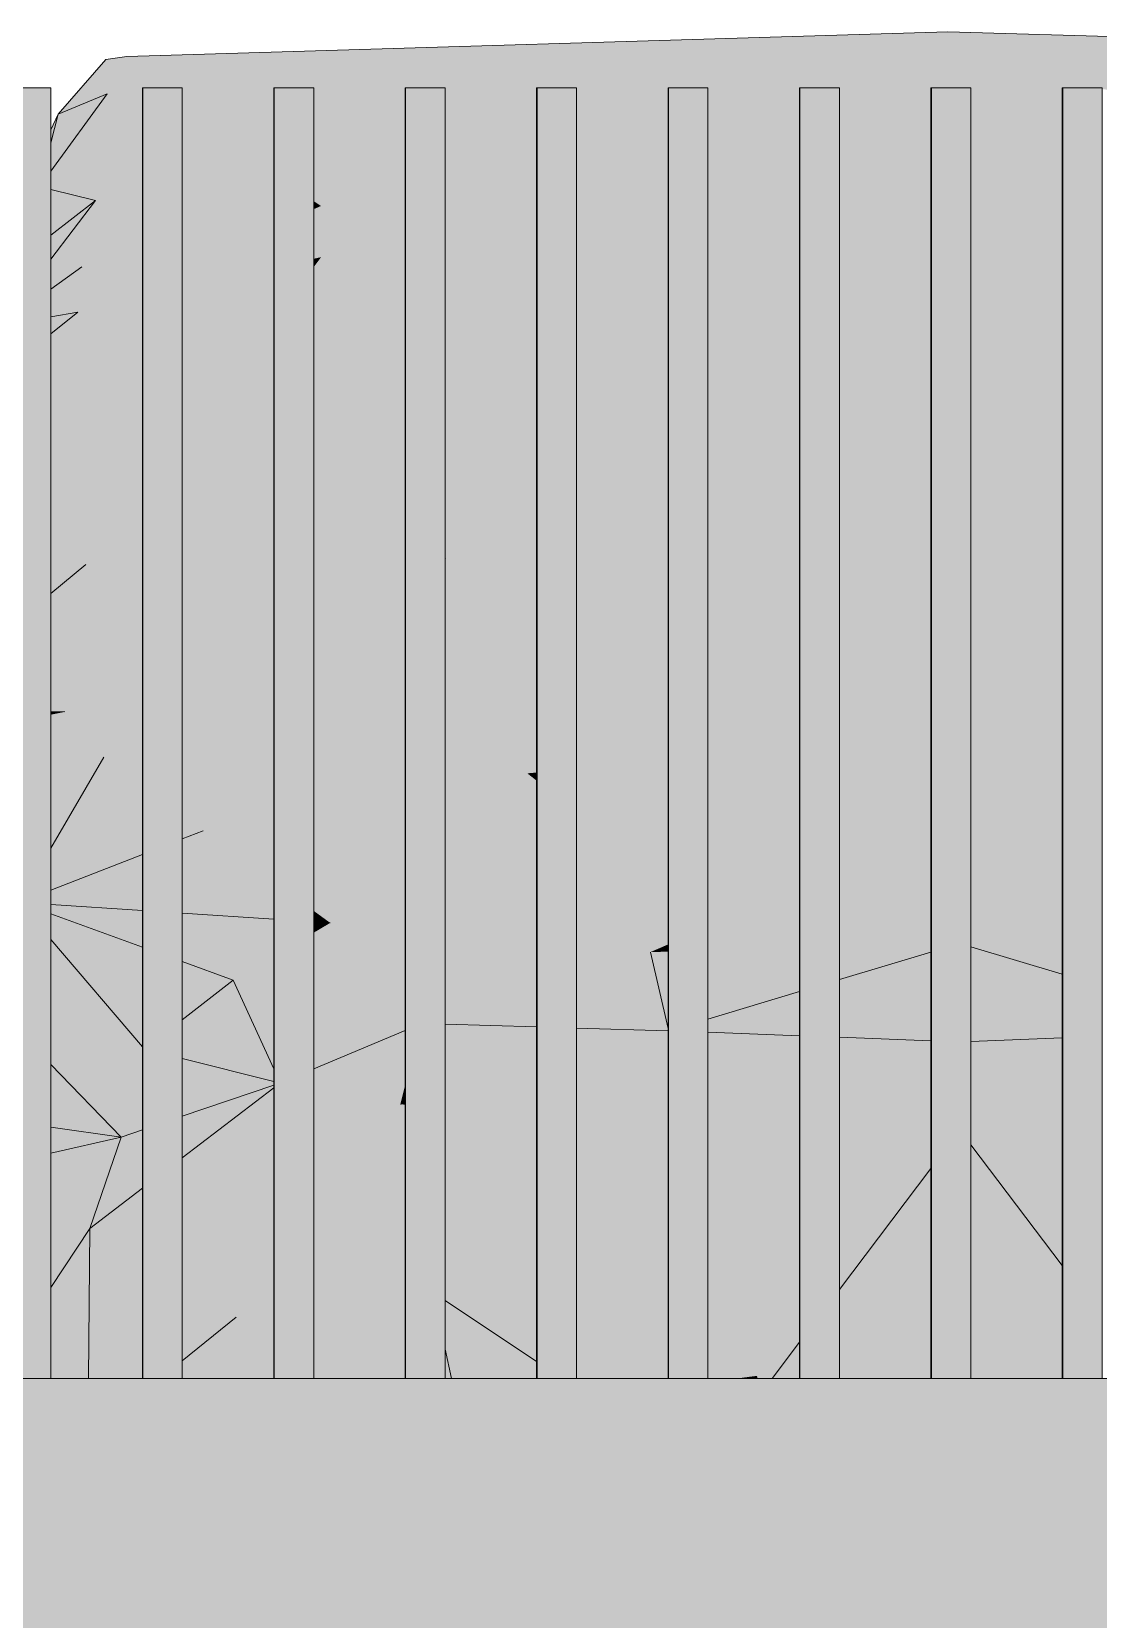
# Model space of a CAD drawing. Header units: millimetres. Extents: x 365175 to 2667127, y -330297 to -162108.
# Drawn here: x 1887683 to 1888493, y -319094 to -317888 of the extents above; entities that cross this region are included whole.
import ezdxf

# ---------------------------------------------------------------- set-up
doc = ezdxf.new("R2010")
doc.units = ezdxf.units.MM
doc.header["$MEASUREMENT"] = 0
doc.layers.add('Cars', color=7, linetype='Continuous')
doc.layers.add('TopoAlt', color=7, linetype='Continuous')

# ---------------------------------------------------------------- blocks, each defined once
blk = doc.blocks.new('Élément de coupe_125_6', base_point=(1445436.1, -319511))
at = {"layer": 'TopoAlt', "linetype": 'Continuous', "lineweight": 0, "true_color": 0x000000}
blk.add_hatch(color=18, dxfattribs=at).paths.add_polyline_path([(1882185.2, -318911), (1882185.2, -319511), (1914672.8, -319511), (1914672.8, -318911)])
at = {"layer": 'TopoAlt', "color": 190, "linetype": 'Continuous', "lineweight": 5, "true_color": 0x8002ff}
blk.add_line((1914672.8, -318911), (1882185.2, -318911), dxfattribs=at)
blk = doc.blocks.new('Élément de coupe_230_6', base_point=(1445436.1, -319511))
at = {"linetype": 'Continuous', "lineweight": 0, "true_color": 0x000000}
for points in [[(1887667.6, -317931), (1887667.6, -318911), (1887668, -318911), (1887668, -317931)], [(1887667.6, -317931), (1887667.6, -318911), (1887668, -318911), (1887668, -317931)], [(1887668, -317931), (1887668, -318911), (1887698, -318911), (1887698, -317931)]]:
    blk.add_hatch(color=18, dxfattribs=at).paths.add_polyline_path(points)
at = {"color": 18, "linetype": 'Continuous', "lineweight": 5, "true_color": 0x330000}
for p, q in [((1887667.6, -317931), (1887668, -317931)), ((1887667.6, -318911), (1887667.6, -317931)), ((1887668, -317931), (1887698, -317931)), ((1887668, -318911), (1887668, -317931)), ((1887698, -318911), (1887698, -317931))]:
    blk.add_line(p, q, dxfattribs=at)
blk = doc.blocks.new('Élément de coupe_231_6', base_point=(1445436.1, -319511))
at = {"linetype": 'Continuous', "lineweight": 0, "true_color": 0x000000}
for points in [[(1887767.4, -317931), (1887767.4, -318911), (1887767.7, -318911), (1887767.7, -317931)], [(1887767.4, -317931), (1887767.4, -318911), (1887767.7, -318911), (1887767.7, -317931)], [(1887767.7, -317931), (1887767.7, -318911), (1887797.7, -318911), (1887797.7, -317931)]]:
    blk.add_hatch(color=18, dxfattribs=at).paths.add_polyline_path(points)
at = {"color": 18, "linetype": 'Continuous', "lineweight": 5, "true_color": 0x330000}
for p, q in [((1887767.4, -317931), (1887767.7, -317931)), ((1887767.4, -318911), (1887767.4, -317931)), ((1887767.7, -317931), (1887797.7, -317931)), ((1887767.7, -318911), (1887767.7, -317931)), ((1887797.7, -318911), (1887797.7, -317931))]:
    blk.add_line(p, q, dxfattribs=at)
blk = doc.blocks.new('Élément de coupe_232_6', base_point=(1445436.1, -319511))
at = {"linetype": 'Continuous', "lineweight": 0, "true_color": 0x000000}
for points in [[(1887867.2, -317931), (1887867.2, -318911), (1887867.5, -318911), (1887867.5, -317931)], [(1887867.2, -317931), (1887867.2, -318911), (1887867.5, -318911), (1887867.5, -317931)], [(1887867.5, -317931), (1887867.5, -318911), (1887897.5, -318911), (1887897.5, -317931)]]:
    blk.add_hatch(color=18, dxfattribs=at).paths.add_polyline_path(points)
at = {"color": 18, "linetype": 'Continuous', "lineweight": 5, "true_color": 0x330000}
for p, q in [((1887867.2, -317931), (1887867.5, -317931)), ((1887867.2, -318911), (1887867.2, -317931)), ((1887867.5, -317931), (1887897.5, -317931)), ((1887867.5, -318911), (1887867.5, -317931)), ((1887897.5, -318911), (1887897.5, -317931))]:
    blk.add_line(p, q, dxfattribs=at)
blk = doc.blocks.new('Élément de coupe_233_6', base_point=(1445436.1, -319511))
at = {"linetype": 'Continuous', "lineweight": 0, "true_color": 0x000000}
for points in [[(1887966.9, -317931), (1887966.9, -318911), (1887967.2, -318911), (1887967.2, -317931)], [(1887966.9, -317931), (1887966.9, -318911), (1887967.2, -318911), (1887967.2, -317931)], [(1887967.2, -317931), (1887967.2, -318911), (1887997.2, -318911), (1887997.2, -317931)]]:
    blk.add_hatch(color=18, dxfattribs=at).paths.add_polyline_path(points)
at = {"color": 18, "linetype": 'Continuous', "lineweight": 5, "true_color": 0x330000}
for p, q in [((1887966.9, -317931), (1887967.2, -317931)), ((1887966.9, -318911), (1887966.9, -317931)), ((1887967.2, -317931), (1887997.2, -317931)), ((1887967.2, -318911), (1887967.2, -317931)), ((1887997.2, -318911), (1887997.2, -317931))]:
    blk.add_line(p, q, dxfattribs=at)
blk = doc.blocks.new('Élément de coupe_234_6', base_point=(1445436.1, -319511))
at = {"linetype": 'Continuous', "lineweight": 0, "true_color": 0x000000}
for points in [[(1888066.7, -317931), (1888066.7, -318911), (1888067, -318911), (1888067, -317931)], [(1888066.7, -317931), (1888066.7, -318911), (1888067, -318911), (1888067, -317931)], [(1888067, -317931), (1888067, -318911), (1888097, -318911), (1888097, -317931)]]:
    blk.add_hatch(color=18, dxfattribs=at).paths.add_polyline_path(points)
at = {"color": 18, "linetype": 'Continuous', "lineweight": 5, "true_color": 0x330000}
for p, q in [((1888066.7, -317931), (1888067, -317931)), ((1888066.7, -318911), (1888066.7, -317931)), ((1888067, -317931), (1888097, -317931)), ((1888067, -318911), (1888067, -317931)), ((1888097, -318911), (1888097, -317931))]:
    blk.add_line(p, q, dxfattribs=at)
blk = doc.blocks.new('Élément de coupe_235_6', base_point=(1445436.1, -319511))
at = {"linetype": 'Continuous', "lineweight": 0, "true_color": 0x000000}
for points in [[(1888166.4, -317931), (1888166.4, -318911), (1888166.8, -318911), (1888166.8, -317931)], [(1888166.4, -317931), (1888166.4, -318911), (1888166.8, -318911), (1888166.8, -317931)], [(1888166.8, -317931), (1888166.8, -318911), (1888196.7, -318911), (1888196.7, -317931)]]:
    blk.add_hatch(color=18, dxfattribs=at).paths.add_polyline_path(points)
at = {"color": 18, "linetype": 'Continuous', "lineweight": 5, "true_color": 0x330000}
for p, q in [((1888166.4, -317931), (1888166.8, -317931)), ((1888166.4, -318911), (1888166.4, -317931)), ((1888166.8, -317931), (1888196.7, -317931)), ((1888166.8, -318911), (1888166.8, -317931)), ((1888196.7, -318911), (1888196.7, -317931))]:
    blk.add_line(p, q, dxfattribs=at)
blk = doc.blocks.new('Élément de coupe_236_6', base_point=(1445436.1, -319511))
at = {"linetype": 'Continuous', "lineweight": 0, "true_color": 0x000000}
for points in [[(1888266.2, -317931), (1888266.2, -318911), (1888266.5, -318911), (1888266.5, -317931)], [(1888266.2, -317931), (1888266.2, -318911), (1888266.5, -318911), (1888266.5, -317931)], [(1888266.5, -317931), (1888266.5, -318911), (1888296.5, -318911), (1888296.5, -317931)]]:
    blk.add_hatch(color=18, dxfattribs=at).paths.add_polyline_path(points)
at = {"color": 18, "linetype": 'Continuous', "lineweight": 5, "true_color": 0x330000}
for p, q in [((1888266.2, -317931), (1888266.5, -317931)), ((1888266.2, -318911), (1888266.2, -317931)), ((1888266.5, -317931), (1888296.5, -317931)), ((1888266.5, -318911), (1888266.5, -317931)), ((1888296.5, -318911), (1888296.5, -317931))]:
    blk.add_line(p, q, dxfattribs=at)
blk = doc.blocks.new('Élément de coupe_237_6', base_point=(1445436.1, -319511))
at = {"linetype": 'Continuous', "lineweight": 0, "true_color": 0x000000}
for points in [[(1888365.9, -317931), (1888365.9, -318911), (1888366.3, -318911), (1888366.3, -317931)], [(1888365.9, -317931), (1888365.9, -318911), (1888366.3, -318911), (1888366.3, -317931)], [(1888366.3, -317931), (1888366.3, -318911), (1888396.3, -318911), (1888396.3, -317931)]]:
    blk.add_hatch(color=18, dxfattribs=at).paths.add_polyline_path(points)
at = {"color": 18, "linetype": 'Continuous', "lineweight": 5, "true_color": 0x330000}
for p, q in [((1888365.9, -317931), (1888366.3, -317931)), ((1888365.9, -318911), (1888365.9, -317931)), ((1888366.3, -317931), (1888396.3, -317931)), ((1888366.3, -318911), (1888366.3, -317931)), ((1888396.3, -318911), (1888396.3, -317931))]:
    blk.add_line(p, q, dxfattribs=at)
blk = doc.blocks.new('Élément de coupe_238_6', base_point=(1445436.1, -319511))
at = {"linetype": 'Continuous', "lineweight": 0, "true_color": 0x000000}
for points in [[(1888465.7, -317931), (1888465.7, -318911), (1888466, -318911), (1888466, -317931)], [(1888465.7, -317931), (1888465.7, -318911), (1888466, -318911), (1888466, -317931)], [(1888466, -317931), (1888466, -318911), (1888496, -318911), (1888496, -317931)]]:
    blk.add_hatch(color=18, dxfattribs=at).paths.add_polyline_path(points)
at = {"color": 18, "linetype": 'Continuous', "lineweight": 5, "true_color": 0x330000}
for p, q in [((1888465.7, -317931), (1888466, -317931)), ((1888465.7, -318911), (1888465.7, -317931)), ((1888466, -317931), (1888496, -317931)), ((1888466, -318911), (1888466, -317931)), ((1888496, -318911), (1888496, -317931))]:
    blk.add_line(p, q, dxfattribs=at)
blk = doc.blocks.new('Élément de coupe_549_6', base_point=(1445436.1, -319511))
at = {"layer": 'Cars', "linetype": 'Continuous', "lineweight": 0, "true_color": 0x000000}
for points in [[(1888377.1, -317891), (1888378.7, -317888.3), (1887739.6, -317909.4)], [(1887755.5, -317907.2), (1887739.6, -317909.4), (1888378.7, -317888.3)], [(1888378.7, -317888.3), (1888377.1, -317891), (1889015.6, -317907.5)], [(1887739.6, -317909.4), (1887740.7, -317935.4), (1887767.4, -317933.6), (1887767.4, -317931), (1887767.7, -317931), (1887797.7, -317931), (1887797.7, -317931.4), (1888377.1, -317891)], [(1887797.7, -317933.7), (1887867.2, -317931.7), (1887867.2, -317931), (1887890.6, -317931), (1888377, -317916.6), (1888377.1, -317891), (1887797.7, -317931.4)], [(1888377, -317916.6), (1888989.8, -317931), (1888994.8, -317931), (1888994.8, -317931.1), (1889013.6, -317931.5), (1888377.1, -317891)], [(1889013.6, -317931.5), (1889015.6, -317907.5), (1888377.1, -317891)], [(1887740.7, -317935.4), (1887739.6, -317909.4), (1887703.5, -317951)], [(1888377, -317916.6), (1887890.6, -317931), (1887897.5, -317931), (1887897.5, -317967.7), (1887966.9, -317960.3), (1887966.9, -317931), (1887997.2, -317931), (1887997.2, -317957.1), (1888066.7, -317949.7), (1888066.7, -317931), (1888097, -317931), (1888097, -317946.4), (1888166.4, -317939), (1888166.4, -317931), (1888196.7, -317931), (1888196.7, -317935.8)], [(1888196.7, -317956.1), (1888266.2, -317940.9), (1888266.2, -317931), (1888296.5, -317931), (1888296.5, -317934.2), (1888377, -317916.6), (1888196.7, -317935.8)], [(1888296.5, -317934.2), (1888296.5, -317987.2), (1888365.9, -317981.3), (1888365.9, -317931), (1888377, -317931), (1888377, -317916.6)], [(1888377, -317916.6), (1888465.7, -317935.8), (1888465.7, -317931), (1888489.9, -317931)], [(1888377, -317916.6), (1888377, -317931), (1888396.3, -317931), (1888396.3, -317982), (1888465.7, -317987.7), (1888465.7, -317935.8)], [(1888989.8, -317931), (1888377, -317916.6), (1888489.9, -317931), (1888496, -317931), (1888496, -317931.8), (1888565.4, -317940.6), (1888565.4, -317931), (1888595.8, -317931), (1888595.8, -317944.5), (1888665.2, -317953.4), (1888665.2, -317931), (1888695.5, -317931), (1888695.5, -317957.2), (1888765, -317966.1), (1888765, -317931), (1888795.3, -317931), (1888795.3, -317970), (1888864.7, -317978.9), (1888864.7, -317931), (1888895, -317931), (1888895, -317982.7), (1888911.1, -317984.8), (1888964.5, -317957.1), (1888964.5, -317931)], [(1887698, -317994.2), (1887698, -318008.1), (1887731.7, -318016.5), (1887740.7, -317935.4)], [(1887703.5, -317951), (1887698, -317972.6), (1887698, -317994.2), (1887740.7, -317935.4)], [(1887731.7, -318016.5), (1887767.4, -318001.6), (1887767.4, -317946.8), (1887740.7, -317935.4)], [(1887740.7, -317935.4), (1887767.4, -317934.6), (1887767.4, -317933.6)], [(1887740.7, -317935.4), (1887767.4, -317946.8), (1887767.4, -317934.6)], [(1887867.2, -317931.7), (1887797.7, -317933.7), (1887797.7, -317959.8), (1887832.4, -317974.6), (1887867.2, -317970.9)], [(1887997.2, -317999.9), (1888066.7, -317984.7), (1888066.7, -317949.7), (1887997.2, -317957.1)], [(1888097, -317978), (1888166.4, -317962.8), (1888166.4, -317939), (1888097, -317946.4)], [(1888196.7, -317956.1), (1888196.7, -317995.7), (1888266.2, -317989.8), (1888266.2, -317940.9)], [(1887698, -317962.8), (1887698, -317972.6), (1887703.5, -317951)], [(1887698, -317962.8), (1887698, -317972.6), (1887703.5, -317951)], [(1887797.7, -317989), (1887832.4, -317974.6), (1887797.7, -317959.8)], [(1887897.5, -317967.7), (1887897.5, -318017), (1887903, -318020.6), (1887966.9, -318006.6), (1887966.9, -317960.3)], [(1887867.2, -317970.9), (1887832.4, -317974.6), (1887867.2, -317997.2)], [(1888166.4, -317962.8), (1888097, -317978), (1888097, -318004.2), (1888166.4, -317998.3)], [(1887797.7, -317989), (1887797.7, -318003.4), (1887832.4, -317974.6)], [(1887797.7, -318047.4), (1887867.2, -318029.7), (1887867.2, -317997.2), (1887832.4, -317974.6), (1887797.7, -318003.4)], [(1888066.7, -317984.7), (1887997.2, -317999.9), (1887997.2, -318012.6), (1888066.7, -318006.7)], [(1888296.5, -317987.2), (1888296.5, -317993.8), (1888365.9, -317982.2), (1888365.9, -317981.3)], [(1888296.5, -317993.8), (1888296.5, -317999.2), (1888365.9, -317982.9), (1888365.9, -317982.2)], [(1888296.5, -318036.3), (1888365.9, -318034.6), (1888365.9, -317982.9), (1888296.5, -317999.2)], [(1888465.7, -317987.7), (1888396.3, -317982), (1888396.3, -317983.6), (1888465.7, -317995.2)], [(1888465.7, -317995.2), (1888396.3, -317983.6), (1888396.3, -317984.7), (1888465.7, -318000.1)], [(1888396.3, -318034.7), (1888465.7, -318036.2), (1888465.7, -318000.1), (1888396.3, -317984.7)], [(1888196.7, -317995.7), (1888196.7, -318010.5), (1888266.2, -317998.9), (1888266.2, -317989.8)], [(1887698, -318008.1), (1887698, -318042.7), (1887731.7, -318016.5)], [(1887731.7, -318016.5), (1887721.4, -318066.8), (1887767.4, -318028.6), (1887767.4, -318001.6)], [(1887966.9, -318006.6), (1887903, -318020.6), (1887966.9, -318015.2)], [(1888066.7, -318006.7), (1887997.2, -318012.6), (1887997.2, -318043.8), (1888066.7, -318032.2)], [(1888097, -318027.1), (1888166.4, -318015.5), (1888166.4, -317998.3), (1888097, -318004.2)], [(1888266.2, -317998.9), (1888196.7, -318010.5), (1888196.7, -318022.6), (1888266.2, -318006.3)], [(1888196.7, -318038.7), (1888266.2, -318037), (1888266.2, -318006.3), (1888196.7, -318022.6)], [(1887731.7, -318016.5), (1887698, -318061.1), (1887698, -318083.8), (1887721.4, -318066.8)], [(1887698, -318042.7), (1887698, -318061.1), (1887731.7, -318016.5)], [(1887897.5, -318022), (1887903, -318020.6), (1887897.5, -318017)], [(1887897.5, -318023), (1887903, -318020.6), (1887897.5, -318022)], [(1887903, -318020.6), (1887897.5, -318023), (1887897.5, -318060.7), (1887903.1, -318059.5)], [(1887903, -318020.6), (1887903.1, -318059.5), (1887966.9, -318048.8), (1887966.9, -318015.2)], [(1888097, -318042.6), (1888120, -318040.6), (1888166.4, -318029.7), (1888166.4, -318015.5), (1888097, -318027.1)], [(1887767.4, -318028.6), (1887721.4, -318066.8), (1887767.4, -318055.1)], [(1887797.7, -318047.4), (1887797.7, -318066.5), (1887867.2, -318036.3), (1887867.2, -318029.7)], [(1888066.7, -318032.2), (1887997.2, -318043.8), (1887997.2, -318051.3), (1888066.7, -318045.2)], [(1888166.4, -318029.7), (1888120, -318040.6), (1888166.4, -318039.4)], [(1887867.2, -318036.3), (1887797.7, -318066.5), (1887797.7, -318083.3), (1887867.2, -318067.6)], [(1887997.2, -318286.7), (1887997.8, -318288.2), (1888066.7, -318148.7), (1888066.7, -318045.2), (1887997.2, -318051.3)], [(1888097, -318221.8), (1888166.4, -318175.3), (1888166.4, -318039.4), (1888120, -318040.6), (1888097, -318087.2)], [(1888097, -318087.2), (1888120, -318040.6), (1888097, -318042.6)], [(1888266.2, -318037), (1888196.7, -318038.7), (1888196.7, -318155), (1888266.2, -318108.5)], [(1888296.5, -318088.2), (1888365.9, -318041.8), (1888365.9, -318034.6), (1888296.5, -318036.3)], [(1888296.5, -318294.4), (1888365.9, -318295.8), (1888365.9, -318041.8), (1888296.5, -318088.2)], [(1888396.3, -318047.1), (1888465.7, -318093.1), (1888465.7, -318036.2), (1888396.3, -318034.7)], [(1887721.4, -318066.8), (1887718.3, -318101.2), (1887767.4, -318079.8), (1887767.4, -318055.1)], [(1887903.1, -318059.5), (1887966.9, -318053.9), (1887966.9, -318048.8)], [(1887966.9, -318053.9), (1887903.1, -318059.5), (1887966.9, -318213.5)], [(1888465.7, -318093.1), (1888396.3, -318047.1), (1888396.3, -318295.7), (1888465.7, -318294.3)], [(1887721.4, -318066.8), (1887698, -318083.8), (1887698, -318104.8), (1887718.3, -318101.2)], [(1887797.7, -318197.2), (1887867.2, -318106.5), (1887867.2, -318067.6), (1887797.7, -318083.3)], [(1887897.5, -318066.9), (1887897.5, -318289.9), (1887966.9, -318288.7), (1887966.9, -318213.5), (1887903.1, -318059.5)], [(1887903.1, -318059.5), (1887897.5, -318060.7), (1887897.5, -318066.9)], [(1887718.3, -318101.2), (1887767.4, -318090.1), (1887767.4, -318079.8)], [(1887767.4, -318090.1), (1887718.3, -318101.2), (1887724.5, -318292.8), (1887767.4, -318236.8)], [(1887698, -318117.8), (1887698, -318138.3), (1887718.3, -318101.2)], [(1887698, -318104.8), (1887698, -318117.8), (1887718.3, -318101.2)], [(1887698, -318219.5), (1887724.5, -318292.8), (1887718.3, -318101.2), (1887698, -318138.3)], [(1887867.2, -318106.5), (1887797.7, -318197.2), (1887797.7, -318291.6), (1887867.2, -318290.4)], [(1888196.7, -318155), (1888196.7, -318292.3), (1888266.2, -318293.8), (1888266.2, -318108.5)], [(1887997.8, -318288.2), (1888066.7, -318242.1), (1888066.7, -318148.7)], [(1888166.4, -318175.3), (1888097, -318221.8), (1888097, -318290.3), (1888166.4, -318291.7)], [(1887698, -318219.5), (1887698, -318295.2), (1887724.5, -318292.8)], [(1887724.5, -318292.8), (1887767.4, -318292.1), (1887767.4, -318236.8)], [(1888066.7, -318242.1), (1887997.8, -318288.2), (1888066.7, -318289.6)], [(1887997.2, -318288.2), (1887997.8, -318288.2), (1887997.2, -318286.7)], [(1887724.5, -318292.8), (1887698, -318314.8), (1887698, -318404.6), (1887708.5, -318404.8)], [(1887698, -318295.2), (1887698, -318314.8), (1887724.5, -318292.8)], [(1887708.5, -318404.8), (1887767.4, -318381.1), (1887767.4, -318292.1), (1887724.5, -318292.8)], [(1887867.2, -318290.4), (1887797.7, -318291.6), (1887797.7, -318368.8), (1887867.2, -318340.9)], [(1887897.5, -318328.7), (1887966.9, -318300.7), (1887966.9, -318288.7), (1887897.5, -318289.9)], [(1887997.2, -318288.5), (1887997.2, -318427.9), (1888066.4, -318433.5), (1887997.8, -318288.2)], [(1887997.2, -318288.2), (1887997.2, -318288.5), (1887997.8, -318288.2)], [(1888066.7, -318289.6), (1887997.8, -318288.2), (1888066.4, -318433.5), (1888066.7, -318433.4)], [(1888097, -318420), (1888166.4, -318389.6), (1888166.4, -318291.7), (1888097, -318290.3)], [(1888196.7, -318376.3), (1888266.2, -318345.8), (1888266.2, -318293.8), (1888196.7, -318292.3)], [(1888296.5, -318332.5), (1888365.9, -318302), (1888365.9, -318295.8), (1888296.5, -318294.4)], [(1888396.3, -318295.7), (1888396.3, -318303.4), (1888465.7, -318333.4), (1888465.7, -318294.3)], [(1887897.5, -318328.7), (1887897.5, -318419.9), (1887966.9, -318425.5), (1887966.9, -318300.7)], [(1888296.5, -318332.5), (1888296.5, -318425.7), (1888365.9, -318423.4), (1888365.9, -318302)], [(1888396.3, -318423.4), (1888465.7, -318425.7), (1888465.7, -318333.4), (1888396.3, -318303.4)], [(1887797.7, -318411.9), (1887867.2, -318417.5), (1887867.2, -318340.9), (1887797.7, -318368.8)], [(1888266.2, -318345.8), (1888196.7, -318376.3), (1888196.7, -318429.1), (1888266.2, -318426.8)], [(1887767.4, -318381.1), (1887708.5, -318404.8), (1887767.4, -318409.5)], [(1888097, -318432.4), (1888166.4, -318430.1), (1888166.4, -318389.6), (1888097, -318420)], [(1887698, -318404.6), (1887698, -318406.9), (1887708.5, -318404.8)], [(1887708.5, -318404.8), (1887698, -318406.9), (1887698, -318436.5), (1887738.1, -318439.1)], [(1887708.5, -318404.8), (1887738.1, -318439.1), (1887767.4, -318438.6), (1887767.4, -318409.5)], [(1887867.2, -318417.5), (1887797.7, -318411.9), (1887797.7, -318438.1), (1887867.2, -318436.9)], [(1887966.9, -318425.5), (1887897.5, -318419.9), (1887897.5, -318436.3), (1887966.9, -318435.2)], [(1888066.4, -318433.5), (1887997.2, -318427.9), (1887997.2, -318434.6)], [(1888097, -318448.2), (1888166.4, -318442), (1888166.4, -318430.1), (1888097, -318432.4)], [(1888266.2, -318426.8), (1888196.7, -318429.1), (1888196.7, -318439.3), (1888266.2, -318433.2)], [(1888296.5, -318425.7), (1888296.5, -318430.5), (1888365.9, -318424.3), (1888365.9, -318423.4)], [(1888365.9, -318424.3), (1888296.5, -318430.5), (1888296.5, -318433.8), (1888365.9, -318424.9)], [(1888296.5, -318433.8), (1888296.5, -318439.1), (1888365.9, -318435.9), (1888365.9, -318424.9)], [(1888396.3, -318424.2), (1888465.7, -318430.4), (1888465.7, -318425.7), (1888396.3, -318423.4)], [(1888396.3, -318424.2), (1888396.3, -318424.7), (1888465.7, -318433.2), (1888465.7, -318430.4)], [(1888396.3, -318424.7), (1888396.3, -318435.7), (1888465.7, -318438.9), (1888465.7, -318433.2)], [(1887698, -318436.5), (1887698, -318508.4), (1887738.1, -318439.1)], [(1887698, -318508.4), (1887698, -318540.3), (1887767.4, -318513.2), (1887767.4, -318460.8), (1887738.1, -318439.1)], [(1887738.1, -318439.1), (1887767.4, -318441.6), (1887767.4, -318438.6)], [(1887738.1, -318439.1), (1887767.4, -318460.8), (1887767.4, -318441.6)], [(1887797.7, -318444.2), (1887867.2, -318450.2), (1887867.2, -318436.9), (1887797.7, -318438.1)], [(1887867.2, -318450.2), (1887797.7, -318444.2), (1887797.7, -318483.3), (1887813.6, -318495.1), (1887867.2, -318454.7)], [(1887966.9, -318435.2), (1887897.5, -318436.3), (1887897.5, -318448.4), (1887966.9, -318442.3)], [(1887897.5, -318448.4), (1887897.5, -318450.8), (1887966.9, -318451.1), (1887966.9, -318442.3)], [(1888066.4, -318433.5), (1887997.2, -318439.6), (1887997.2, -318451.2), (1888059.6, -318451.5)], [(1887997.2, -318439.6), (1888066.4, -318433.5), (1887997.2, -318434.6)], [(1888059.6, -318451.5), (1888066.7, -318450.9), (1888066.7, -318433.5), (1888066.4, -318433.5)], [(1888066.4, -318433.5), (1888066.7, -318433.5), (1888066.7, -318433.4)], [(1888166.4, -318442), (1888097, -318448.2), (1888097, -318449.5), (1888166.4, -318445.7)], [(1888266.2, -318433.2), (1888196.7, -318439.3), (1888196.7, -318444), (1888233.3, -318442), (1888266.2, -318437.7)], [(1888196.7, -318479.4), (1888266.2, -318462.9), (1888266.2, -318440.5), (1888233.3, -318442), (1888196.7, -318459.8)], [(1888196.7, -318444), (1888196.7, -318459.8), (1888233.3, -318442)], [(1888233.3, -318442), (1888266.2, -318440.5), (1888266.2, -318437.7)], [(1888296.5, -318455.6), (1888365.9, -318439.1), (1888365.9, -318435.9), (1888296.5, -318439.1)], [(1888296.5, -318455.6), (1888296.5, -318490.2), (1888365.9, -318487.2), (1888365.9, -318439.1)], [(1888465.7, -318438.9), (1888396.3, -318435.7), (1888396.3, -318438.2), (1888465.7, -318454.2)], [(1888396.3, -318486.6), (1888465.7, -318489.7), (1888465.7, -318454.2), (1888396.3, -318438.2)], [(1887867.2, -318454.7), (1887813.6, -318495.1), (1887867.2, -318485.6)], [(1887897.5, -318480.2), (1887966.9, -318467.9), (1887966.9, -318451.1), (1887897.5, -318450.8)], [(1888059.6, -318451.5), (1887997.2, -318451.2), (1887997.2, -318462.6)], [(1888059.6, -318451.5), (1887997.2, -318462.6), (1887997.2, -318496.8), (1888066.7, -318497.4), (1888066.7, -318457.1)], [(1888059.6, -318451.5), (1888066.7, -318451.1), (1888066.7, -318450.9)], [(1888059.6, -318451.5), (1888066.7, -318457.1), (1888066.7, -318451.1)], [(1888097, -318449.5), (1888097, -318480.7), (1888119, -318497.8), (1888166.4, -318474.7), (1888166.4, -318445.7)], [(1887966.9, -318467.9), (1887897.5, -318480.2), (1887897.5, -318495.9), (1887966.9, -318496.5)], [(1888196.7, -318494.5), (1888266.2, -318491.5), (1888266.2, -318462.9), (1888196.7, -318479.4)], [(1888119, -318497.8), (1888166.4, -318486.6), (1888166.4, -318474.7)], [(1887797.7, -318483.3), (1887797.7, -318501.3), (1887813.6, -318495.1)], [(1887867.2, -318485.6), (1887813.6, -318495.1), (1887867.2, -318495.6)], [(1888097, -318497.6), (1888119, -318497.8), (1888097, -318480.7)], [(1888119, -318497.8), (1888166.4, -318495.8), (1888166.4, -318486.6)], [(1888196.7, -318494.5), (1888196.7, -318568.4), (1888266.2, -318538.5), (1888266.2, -318491.5)], [(1888296.5, -318525.5), (1888365.9, -318495.6), (1888365.9, -318487.2), (1888296.5, -318490.2)], [(1888396.3, -318486.6), (1888396.3, -318489.9), (1888465.7, -318519.8), (1888465.7, -318489.7)], [(1888396.3, -318581), (1888465.7, -318583), (1888465.7, -318519.8), (1888396.3, -318489.9)], [(1887797.7, -318557.8), (1887867.2, -318562.3), (1887867.2, -318534), (1887813.6, -318495.1), (1887797.7, -318501.3)], [(1887867.2, -318495.6), (1887813.6, -318495.1), (1887867.2, -318534)], [(1887897.5, -318556), (1887910, -318565.1), (1887966.9, -318546.8), (1887966.9, -318496.5), (1887897.5, -318495.9)], [(1888066.7, -318497.4), (1887997.2, -318496.8), (1887997.2, -318537.1), (1888066.7, -318514.7)], [(1888097, -318504.9), (1888119, -318497.8), (1888097, -318497.6)], [(1888119, -318497.8), (1888097, -318504.9), (1888097, -318582.2), (1888153, -318587.3)], [(1888119, -318497.8), (1888153, -318587.3), (1888166.4, -318581.5), (1888166.4, -318495.8)], [(1888296.5, -318583.3), (1888365.9, -318581.4), (1888365.9, -318495.6), (1888296.5, -318525.5)], [(1887698, -318540.3), (1887698, -318551.2), (1887767.4, -318555.8), (1887767.4, -318513.2)], [(1887997.2, -318573.1), (1888066.7, -318579.4), (1888066.7, -318514.7), (1887997.2, -318537.1)], [(1888196.7, -318586.1), (1888266.2, -318584.1), (1888266.2, -318538.5), (1888196.7, -318568.4)], [(1887698, -318551.2), (1887698, -318558.3), (1887767.4, -318583.5), (1887767.4, -318555.8)], [(1887966.9, -318546.8), (1887910, -318565.1), (1887966.9, -318570.3)], [(1887698, -318577.7), (1887767.4, -318659.2), (1887767.4, -318583.5), (1887698, -318558.3)], [(1887867.2, -318562.3), (1887797.7, -318557.8), (1887797.7, -318594.5), (1887836.4, -318608.6), (1887867.2, -318590.4)], [(1887897.5, -318564.3), (1887910, -318565.1), (1887897.5, -318556)], [(1887897.5, -318564.3), (1887897.5, -318572.5), (1887910, -318565.1)], [(1887897.5, -318572.5), (1887897.5, -318622.6), (1887966.9, -318638.5), (1887966.9, -318627.6), (1887910, -318565.1)], [(1887910, -318565.1), (1887966.9, -318627.6), (1887966.9, -318570.3)], [(1887997.2, -318635.9), (1888066.7, -318614.2), (1888066.7, -318579.4), (1887997.2, -318573.1)], [(1887698, -318577.7), (1887698, -318642.7), (1887767.4, -318660.6), (1887767.4, -318659.2)], [(1888097, -318604.8), (1888153, -318587.3), (1888097, -318582.2)], [(1888097, -318604.8), (1888097, -318645), (1888166.4, -318647.1), (1888166.4, -318645.3), (1888153, -318587.3)], [(1888153, -318587.3), (1888166.4, -318586.9), (1888166.4, -318581.5)], [(1888153, -318587.3), (1888166.4, -318645.3), (1888166.4, -318586.9)], [(1888266.2, -318584.1), (1888196.7, -318586.1), (1888196.7, -318638.1), (1888266.2, -318617.3)], [(1888296.5, -318583.3), (1888296.5, -318608.2), (1888365.9, -318587.4), (1888365.9, -318581.4)], [(1888296.5, -318608.2), (1888296.5, -318652), (1888365.9, -318654.7), (1888365.9, -318587.4)], [(1888396.3, -318583.3), (1888465.7, -318604), (1888465.7, -318583), (1888396.3, -318581)], [(1888396.3, -318655.2), (1888465.7, -318652.5), (1888465.7, -318604), (1888396.3, -318583.3)], [(1887797.7, -318594.5), (1887797.7, -318638.7), (1887836.4, -318608.6)], [(1887836.4, -318608.6), (1887867.2, -318615.6), (1887867.2, -318590.4)], [(1887797.7, -318638.7), (1887797.7, -318668.2), (1887867.2, -318685.5), (1887867.2, -318676), (1887836.4, -318608.6)], [(1887836.4, -318608.6), (1887867.2, -318676), (1887867.2, -318615.6)], [(1887897.5, -318622.6), (1887897.5, -318676), (1887966.9, -318646.7), (1887966.9, -318638.5)], [(1887997.2, -318635.9), (1887997.2, -318641.9), (1888066.7, -318644), (1888066.7, -318614.2)], [(1888196.7, -318638.1), (1888196.7, -318648.2), (1888266.2, -318650.9), (1888266.2, -318617.3)], [(1887698, -318642.7), (1887698, -318672.6), (1887751.3, -318727.8), (1887767.4, -318667), (1887767.4, -318660.6)], [(1887897.5, -318691.2), (1887963.5, -318702.9), (1887966.9, -318689.7), (1887966.9, -318646.7), (1887897.5, -318676)], [(1888066.7, -318644), (1887997.2, -318641.9), (1887997.2, -318693.7), (1888066.7, -318674.6)], [(1888097, -318645), (1888097, -318666.3), (1888166.4, -318647.2), (1888166.4, -318647.1)], [(1888097, -318666.3), (1888097, -318711.3), (1888166.4, -318715.7), (1888166.4, -318647.2)], [(1888196.7, -318648.2), (1888196.7, -318709.3), (1888266.2, -318689.8), (1888266.2, -318650.9)], [(1888296.5, -318652), (1888296.5, -318681.3), (1888365.9, -318661.7), (1888365.9, -318654.7)], [(1888396.3, -318655.2), (1888396.3, -318657.9), (1888465.7, -318677.4), (1888465.7, -318652.5)], [(1888396.3, -318657.9), (1888396.3, -318722.3), (1888465.7, -318720.2), (1888465.7, -318677.4)], [(1887698, -318672.6), (1887698, -318720.3), (1887751.3, -318727.8)], [(1887767.4, -318667), (1887751.3, -318727.8), (1887767.4, -318722.3)], [(1887797.7, -318668.2), (1887797.7, -318712), (1887867.2, -318688.4), (1887867.2, -318685.5)], [(1888296.5, -318681.3), (1888296.5, -318719.8), (1888365.9, -318721.9), (1888365.9, -318661.7)], [(1888066.7, -318674.6), (1887997.2, -318693.7), (1887997.2, -318705), (1888066.7, -318709.4)], [(1887797.7, -318712), (1887797.7, -318743.5), (1887867.2, -318690.4), (1887867.2, -318688.4)], [(1887797.7, -318743.5), (1887797.7, -318839.8), (1887838.6, -318864.6), (1887867.2, -318712.7), (1887867.2, -318690.4)], [(1887897.5, -318691.2), (1887897.5, -318881.6), (1887963.5, -318702.9)], [(1887966.9, -318689.7), (1887963.5, -318702.9), (1887966.9, -318702)], [(1888196.7, -318716.8), (1888266.2, -318718.9), (1888266.2, -318689.8), (1888196.7, -318709.3)], [(1887897.5, -318881.6), (1887897.5, -318903.6), (1887966.9, -318859), (1887966.9, -318723.1), (1887963.5, -318702.9)], [(1887963.5, -318702.9), (1887966.9, -318703.1), (1887966.9, -318702)], [(1887963.5, -318702.9), (1887966.9, -318723.1), (1887966.9, -318703.1)], [(1887997.2, -318705), (1887997.2, -318839), (1888066.7, -318790.4), (1888066.7, -318709.4)], [(1887698, -318720.3), (1887698, -318740), (1887751.3, -318727.8)], [(1887838.6, -318864.6), (1887867.2, -318891.7), (1887867.2, -318712.7)], [(1888097, -318769.1), (1888166.4, -318720.5), (1888166.4, -318715.7), (1888097, -318711.3)], [(1888166.4, -318720.5), (1888097, -318769.1), (1888097, -318911), (1888166.4, -318911)], [(1888196.7, -318911), (1888245.5, -318911), (1888266.2, -318883.6), (1888266.2, -318718.9), (1888196.7, -318716.8)], [(1888296.5, -318719.8), (1888296.5, -318843.5), (1888365.9, -318751.7), (1888365.9, -318721.9)], [(1888396.3, -318722.3), (1888396.3, -318733.6), (1888465.7, -318825.3), (1888465.7, -318720.2)], [(1887751.3, -318727.8), (1887698, -318740), (1887698, -318790.1), (1887727.5, -318797.1)], [(1887751.3, -318727.8), (1887727.5, -318797.1), (1887767.4, -318766.6), (1887767.4, -318722.3)], [(1888465.7, -318825.3), (1888396.3, -318733.6), (1888396.3, -318911), (1888465.7, -318911)], [(1888365.9, -318751.7), (1888296.5, -318843.5), (1888296.5, -318911), (1888365.9, -318911)], [(1887727.5, -318797.1), (1887767.4, -318821.3), (1887767.4, -318766.6)], [(1887698, -318790.1), (1887698, -318841.9), (1887727.5, -318797.1)], [(1887997.2, -318852), (1888066.7, -318898.3), (1888066.7, -318790.4), (1887997.2, -318839)], [(1887698, -318911), (1887726.4, -318911), (1887727.5, -318797.1), (1887698, -318841.9)], [(1887727.5, -318797.1), (1887726.4, -318911), (1887767.4, -318911), (1887767.4, -318821.3)], [(1887797.7, -318839.8), (1887797.7, -318897.7), (1887838.6, -318864.6)], [(1887997.2, -318888.9), (1888002, -318911), (1888066.7, -318911), (1888066.7, -318898.3), (1887997.2, -318852)], [(1887797.7, -318897.7), (1887797.7, -318911), (1887867.2, -318911), (1887867.2, -318891.7), (1887838.6, -318864.6)], [(1887966.9, -318859), (1887897.5, -318903.6), (1887897.5, -318911), (1887966.9, -318911)], [(1888002, -318911), (1887997.2, -318888.9), (1887997.2, -318911)], [(1888266.2, -318883.6), (1888245.5, -318911), (1888266.2, -318911)], [(1888307.6, -318902.4), (1888302.7, -318911), (1888341.8, -318911), (1888339, -318899.8)], [(1888402.5, -318911), (1888441.7, -318911), (1888439.1, -318899.2), (1888410.3, -318897.2)], [(1888233.9, -318909.1), (1888219.5, -318911), (1888234.4, -318911)]]:
    blk.add_hatch(color=18, dxfattribs=at).paths.add_polyline_path(points)
at = {"layer": 'Cars', "color": 7, "linetype": 'Continuous', "lineweight": 5}
for p, q in [((1888378.7, -317888.3), (1887755.5, -317907.2)), ((1889015.6, -317907.5), (1888378.7, -317888.3)), ((1887739.6, -317909.4), (1887703.5, -317951)), ((1887739.6, -317909.4), (1887755.5, -317907.2)), ((1887740.7, -317935.4), (1887698, -317994.2)), ((1887740.7, -317935.4), (1887703.5, -317951)), ((1887698, -317962.8), (1887703.5, -317951)), ((1887698, -317972.6), (1887703.5, -317951)), ((1887731.7, -318016.5), (1887698, -318008.1)), ((1887731.7, -318016.5), (1887698, -318061.1)), ((1887731.7, -318016.5), (1887698, -318042.7)), ((1887721.4, -318066.8), (1887698, -318083.8)), ((1887718.3, -318101.2), (1887698, -318117.8)), ((1887718.3, -318101.2), (1887698, -318104.8)), ((1887724.5, -318292.8), (1887698, -318314.8)), ((1887708.5, -318404.8), (1887698, -318404.6)), ((1887738.1, -318439.1), (1887698, -318508.4)), ((1887813.6, -318495.1), (1887797.7, -318501.3)), ((1887767.4, -318513.2), (1887698, -318540.3)), ((1887767.4, -318555.8), (1887698, -318551.2)), ((1887767.4, -318583.5), (1887698, -318558.3)), ((1887867.2, -318562.3), (1887797.7, -318557.8)), ((1887910, -318565.1), (1887897.5, -318564.3)), ((1887698, -318577.7), (1887767.4, -318659.2)), ((1888153, -318587.3), (1888166.4, -318645.3)), ((1888365.9, -318587.4), (1888296.5, -318608.2)), ((1888465.7, -318604), (1888396.3, -318583.3)), ((1887836.4, -318608.6), (1887797.7, -318594.5)), ((1887836.4, -318608.6), (1887797.7, -318638.7)), ((1887836.4, -318608.6), (1887867.2, -318676)), ((1888266.2, -318617.3), (1888196.7, -318638.1)), ((1887966.9, -318646.7), (1887897.5, -318676)), ((1888066.7, -318644), (1887997.2, -318641.9)), ((1888166.4, -318647.1), (1888097, -318645)), ((1888266.2, -318650.9), (1888196.7, -318648.2)), ((1888365.9, -318654.7), (1888296.5, -318652)), ((1888465.7, -318652.5), (1888396.3, -318655.2)), ((1887698, -318672.6), (1887751.3, -318727.8)), ((1887867.2, -318685.5), (1887797.7, -318668.2)), ((1887867.2, -318688.4), (1887797.7, -318712)), ((1887867.2, -318690.4), (1887797.7, -318743.5)), ((1887966.9, -318689.7), (1887963.5, -318702.9)), ((1887751.3, -318727.8), (1887698, -318720.3)), ((1887751.3, -318727.8), (1887698, -318740)), ((1887751.3, -318727.8), (1887727.5, -318797.1)), ((1887767.4, -318722.3), (1887751.3, -318727.8)), ((1888465.7, -318825.3), (1888396.3, -318733.6)), ((1888365.9, -318751.7), (1888296.5, -318843.5)), ((1887767.4, -318766.6), (1887727.5, -318797.1)), ((1887727.5, -318797.1), (1887698, -318841.9)), ((1887726.4, -318911), (1887727.5, -318797.1)), ((1888066.7, -318898.3), (1887997.2, -318852)), ((1887838.6, -318864.6), (1887797.7, -318897.7)), ((1887997.2, -318888.9), (1888002, -318911)), ((1888266.2, -318883.6), (1888245.5, -318911))]:
    blk.add_line(p, q, dxfattribs=at)

msp = doc.modelspace()

# ---------------------------------------------------------------- block references
at = {"lineweight": 0}
for name in ['Élément de coupe_230_6', 'Élément de coupe_231_6', 'Élément de coupe_232_6', 'Élément de coupe_233_6', 'Élément de coupe_234_6', 'Élément de coupe_235_6', 'Élément de coupe_236_6', 'Élément de coupe_237_6', 'Élément de coupe_238_6']:
    msp.add_blockref(name, (1445436.05, -319510.981), dxfattribs=at)
at = {"layer": 'Cars', "lineweight": 0}
msp.add_blockref('Élément de coupe_549_6', (1445436.05, -319510.981), dxfattribs=at)
at = {"layer": 'TopoAlt', "lineweight": 0}
msp.add_blockref('Élément de coupe_125_6', (1445436.05, -319510.981), dxfattribs=at)

doc.saveas('drawing.dxf')
